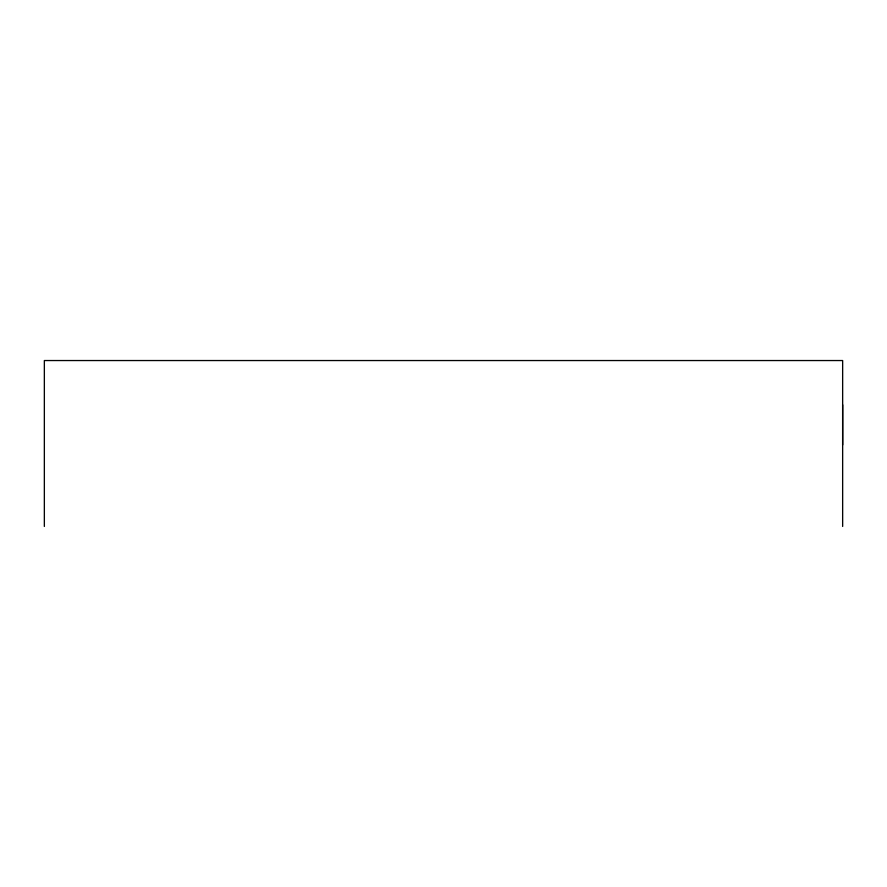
<?xml version="1.0" encoding="UTF-8"?>
<svg xmlns="http://www.w3.org/2000/svg" width="887" height="887" viewBox="0 0 887 887"><rect width="100%" height="100%" fill="white"/><g stroke="black" fill="none" stroke-linecap="round" stroke-linejoin="round"><path stroke-width="1.33" d="M842.65 444.952L842.65 404.805M842.65 526.457L842.65 360.543L44.35 360.543L44.35 526.457"/></g></svg>
